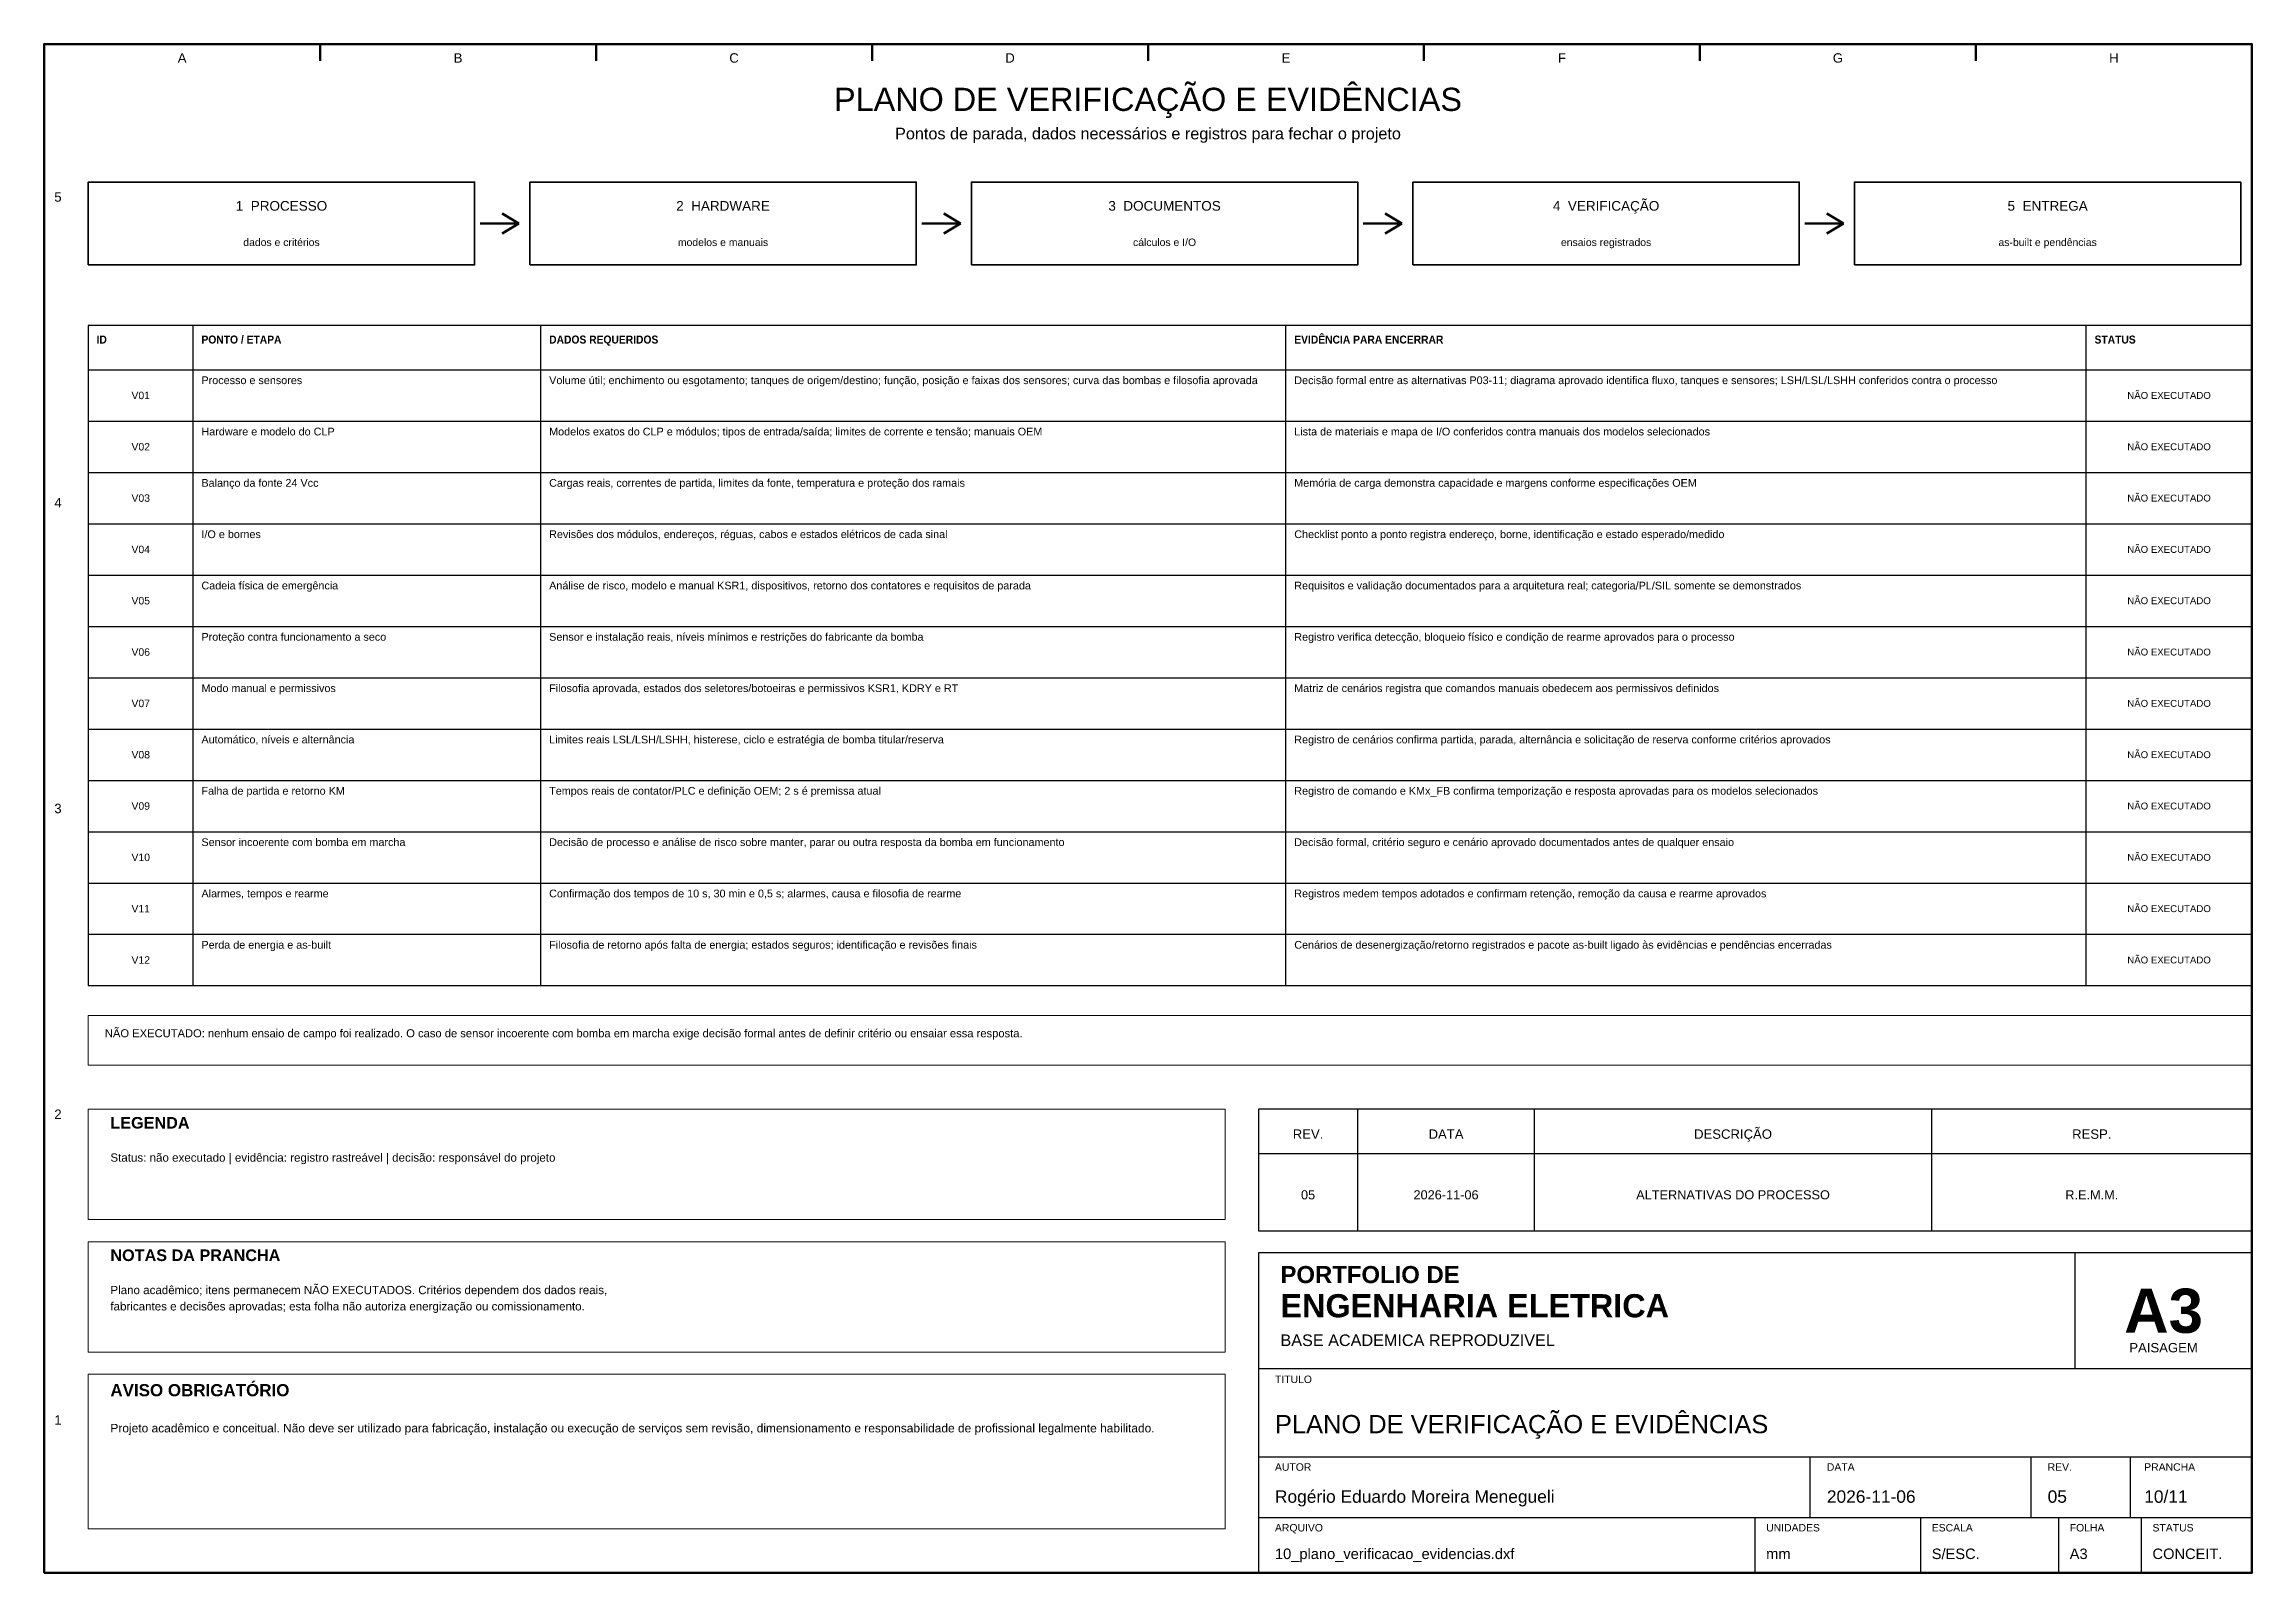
# Model space of a CAD drawing. Header units: millimetres. Extents: x 10 to 410, y 10 to 287.
import ezdxf
from ezdxf.enums import TextEntityAlignment as Align

# ---------------------------------------------------------------- set-up
doc = ezdxf.new("R2010")
doc.units = ezdxf.units.MM
for name, color, linetype, lineweight in [('00_MOLDURA', 7, 'CONTINUOUS', 50), ('01_CARIMBO', 7, 'CONTINUOUS', 25), ('02_TEXTO', 7, 'CONTINUOUS', 18), ('04_EQUIPAMENTOS', 32, 'CONTINUOUS', 35), ('05_POTENCIA', 12, 'CONTINUOUS', 50), ('12_LEGENDA', 7, 'CONTINUOUS', 18), ('13_NOTAS', 7, 'CONTINUOUS', 18)]:
    doc.layers.add(name, color=color, linetype=linetype, lineweight=lineweight)
doc.styles.add('PORTFOLIO_TEXTO', font='arial.ttf')
doc.styles.add('PORTFOLIO_TITULO', font='arialbd.ttf', dxfattribs={"width": 0.92})

# ---------------------------------------------------------------- blocks, each defined once
blk = doc.blocks.new('CARIMBO_A3')
at = {"layer": '01_CARIMBO'}
for p, q in [((148, 37), (148, 58)), ((0, 37), (180, 37)), ((0, 21), (180, 21)), ((100, 10), (100, 21)), ((140, 10), (140, 21)), ((158, 10), (158, 21)), ((0, 10), (180, 10)), ((90, 0), (90, 10)), ((120, 0), (120, 10)), ((145, 0), (145, 10)), ((160, 0), (160, 10))]:
    blk.add_line(p, q, dxfattribs=at)
blk.add_lwpolyline([(0, 0), (180, 0), (180, 58), (0, 58)], close=True, dxfattribs=at)
at = {"layer": '01_CARIMBO', "style": 'PORTFOLIO_TEXTO'}
for s, p in [('TITULO', (3, 34.4)), ('AUTOR', (3, 18.5)), ('DATA', (103, 18.5)), ('REV.', (143, 18.5)), ('PRANCHA', (160.5, 18.5)), ('ARQUIVO', (3, 7.5)), ('UNIDADES', (92, 7.5)), ('ESCALA', (122, 7.5)), ('FOLHA', (147, 7.5)), ('STATUS', (162, 7.5))]:
    blk.add_text(s, height=1.35, dxfattribs=at).set_placement(p)
at = {"layer": '02_TEXTO'}
for s, height, style, p in [('PORTFOLIO DE', 3.1, 'PORTFOLIO_TITULO', (4, 52.5)), ('ENGENHARIA ELETRICA', 4.2, 'PORTFOLIO_TITULO', (4, 46.3)), ('BASE ACADEMICA REPRODUZIVEL', 2.1, 'PORTFOLIO_TEXTO', (4, 41.1))]:
    blk.add_text(s, height=height, dxfattribs=dict(at, style=style)).set_placement(p)
for s, height, style, p in [('A3', 8, 'PORTFOLIO_TITULO', (164, 47.5)), ('PAISAGEM', 1.7, 'PORTFOLIO_TEXTO', (164, 40.8))]:
    blk.add_text(s, height=height, dxfattribs=dict(at, style=style)).set_placement(p, align=Align.MIDDLE_CENTER)
at = {"layer": '02_TEXTO', "style": 'PORTFOLIO_TEXTO'}
for tag, p, height in [('TITULO', (3, 25.3), 3.3), ('AUTOR', (3, 12.7), 2.25), ('DATA', (103, 12.7), 2.25), ('REVISAO', (143, 12.7), 2.25), ('PRANCHA', (160.5, 12.7), 2.25), ('ARQUIVO', (3, 2.5), 1.9), ('UNIDADES', (92, 2.5), 1.9), ('ESCALA', (122, 2.5), 1.9), ('FOLHA', (147, 2.5), 1.9), ('STATUS', (162, 2.5), 1.9)]:
    blk.add_attdef(tag, p, '', height=height, dxfattribs=at)

msp = doc.modelspace()

# ---------------------------------------------------------------- linework, layer by layer
at = {"layer": '00_MOLDURA'}
for p, q in [((60, 287), (60, 284)), ((110, 287), (110, 284)), ((160, 287), (160, 284)), ((210, 287), (210, 284)), ((260, 287), (260, 284)), ((310, 287), (310, 284)), ((360, 287), (360, 284))]:
    msp.add_line(p, q, dxfattribs=at)
msp.add_lwpolyline([(10, 10), (410, 10), (410, 287), (10, 287)], close=True, dxfattribs=at)
at = {"layer": '01_CARIMBO'}
for p, q in [((37, 116.4), (37, 236)), ((100, 116.4), (100, 236)), ((235, 116.4), (235, 236)), ((380, 116.4), (380, 236)), ((18, 228), (410, 228)), ((18, 218.7), (410, 218.7)), ((18, 209.4), (410, 209.4)), ((18, 200.1), (410, 200.1)), ((18, 190.8), (410, 190.8)), ((18, 181.5), (410, 181.5)), ((18, 172.2), (410, 172.2)), ((18, 162.9), (410, 162.9)), ((18, 153.6), (410, 153.6)), ((18, 144.3), (410, 144.3)), ((18, 135), (410, 135)), ((18, 125.7), (410, 125.7)), ((18, 116.4), (410, 116.4)), ((248, 72), (248, 94)), ((280, 72), (280, 94)), ((352, 72), (352, 94)), ((230, 86), (410, 86))]:
    msp.add_line(p, q, dxfattribs=at)
for points in [[(18, 116.4), (410, 116.4), (410, 236), (18, 236)], [(230, 72), (410, 72), (410, 94), (230, 94)]]:
    msp.add_lwpolyline(points, close=True, dxfattribs=at)
at = {"layer": '04_EQUIPAMENTOS'}
for points in [[(18, 247), (88, 247), (88, 262), (18, 262)], [(98, 247), (168, 247), (168, 262), (98, 262)], [(178, 247), (248, 247), (248, 262), (178, 262)], [(258, 247), (328, 247), (328, 262), (258, 262)], [(338, 247), (408, 247), (408, 262), (338, 262)]]:
    msp.add_lwpolyline(points, close=True, dxfattribs=at)
at = {"layer": '05_POTENCIA'}
for p, q in [((96, 254.5), (93, 256.3)), ((176, 254.5), (173, 256.3)), ((256, 254.5), (253, 256.3)), ((336, 254.5), (333, 256.3)), ((89, 254.5), (96, 254.5)), ((96, 254.5), (93, 252.7)), ((169, 254.5), (176, 254.5)), ((176, 254.5), (173, 252.7)), ((249, 254.5), (256, 254.5)), ((256, 254.5), (253, 252.7)), ((329, 254.5), (336, 254.5)), ((336, 254.5), (333, 252.7))]:
    msp.add_line(p, q, dxfattribs=at)
at = {"layer": '12_LEGENDA'}
msp.add_lwpolyline([(18, 74), (224, 74), (224, 94), (18, 94)], close=True, dxfattribs=at)
at = {"layer": '13_NOTAS'}
for points in [[(18, 102), (410, 102), (410, 111), (18, 111)], [(18, 50), (224, 50), (224, 70), (18, 70)], [(18, 18), (224, 18), (224, 46), (18, 46)]]:
    msp.add_lwpolyline(points, close=True, dxfattribs=at)

# ---------------------------------------------------------------- block references
at = {"layer": '01_CARIMBO'}
msp.add_blockref('CARIMBO_A3', (230, 10), dxfattribs=at).add_auto_attribs({'TITULO': 'PLANO DE VERIFICAÇÃO E EVIDÊNCIAS', 'AUTOR': 'Rogério Eduardo Moreira Menegueli', 'DATA': '2026-11-06', 'REVISAO': '05', 'PRANCHA': '10/11', 'ARQUIVO': '10_plano_verificacao_evidencias.dxf', 'UNIDADES': 'mm', 'ESCALA': 'S/ESC.', 'FOLHA': 'A3', 'STATUS': 'CONCEIT.'})

# ---------------------------------------------------------------- texts
at = {"layer": '00_MOLDURA', "style": 'PORTFOLIO_TEXTO'}
for s, p in [('A', (35, 284.5)), ('B', (85, 284.5)), ('C', (135, 284.5)), ('D', (185, 284.5)), ('E', (235, 284.5)), ('F', (285, 284.5)), ('G', (335, 284.5)), ('H', (385, 284.5)), ('5', (12.5, 259.3)), ('4', (12.5, 203.9)), ('3', (12.5, 148.5)), ('2', (12.5, 93.1)), ('1', (12.5, 37.7))]:
    msp.add_text(s, height=1.7, dxfattribs=at).set_placement(p, align=Align.MIDDLE_CENTER)
at = {"layer": '01_CARIMBO', "style": 'PORTFOLIO_TEXTO'}
for s, p in [('REV.', (239, 89.5)), ('DATA', (264, 89.5)), ('DESCRIÇÃO', (316, 89.5)), ('RESP.', (381, 89.5))]:
    msp.add_text(s, height=1.7, dxfattribs=at).set_placement(p, align=Align.MIDDLE_CENTER)
at = {"layer": '01_CARIMBO', "char_height": 1.45, "attachment_point": 1, "line_spacing_factor": 1.18, "style": 'PORTFOLIO_TITULO'}
for s, insert, width in [('ID', (19.5, 234.2), 16), ('PONTO / ETAPA', (38.5, 234.2), 60), ('DADOS REQUERIDOS', (101.5, 234.2), 132), ('EVIDÊNCIA PARA ENCERRAR', (236.5, 234.2), 142), ('STATUS', (381.5, 234.2), 27)]:
    msp.add_mtext(s, dxfattribs=dict(at, insert=insert, width=width))
at = {"layer": '02_TEXTO', "style": 'PORTFOLIO_TEXTO'}
for s, height, p in [('PLANO DE VERIFICAÇÃO E EVIDÊNCIAS', 4.2, (210, 277)), ('Pontos de parada, dados necessários e registros para fechar o projeto', 2.1, (210, 270.8)), ('dados e critérios', 1.35, (53, 251.1)), ('modelos e manuais', 1.35, (133, 251.1)), ('cálculos e I/O', 1.35, (213, 251.1)), ('ensaios registrados', 1.35, (293, 251.1)), ('as-built e pendências', 1.35, (373, 251.1)), ('05', 1.65, (239, 78.5)), ('2026-11-06', 1.65, (264, 78.5)), ('ALTERNATIVAS DO PROCESSO', 1.65, (316, 78.5)), ('R.E.M.M.', 1.65, (381, 78.5))]:
    msp.add_text(s, height=height, dxfattribs=at).set_placement(p, align=Align.MIDDLE_CENTER)
at = {"layer": '02_TEXTO', "char_height": 1.4, "attachment_point": 1, "line_spacing_factor": 1.18, "style": 'PORTFOLIO_TEXTO'}
for s, insert, width in [('Processo e sensores', (38.5, 226.8), 60), ('Volume útil; enchimento ou esgotamento; tanques de origem/destino; função, posição e faixas dos sensores; curva das bombas e filosofia aprovada', (101.5, 226.8), 132), ('Hardware e modelo do CLP', (38.5, 217.5), 60), ('Modelos exatos do CLP e módulos; tipos de entrada/saída; limites de corrente e tensão; manuais OEM', (101.5, 217.5), 132), ('Balanço da fonte 24 Vcc', (38.5, 208.2), 60), ('Cargas reais, correntes de partida, limites da fonte, temperatura e proteção dos ramais', (101.5, 208.2), 132), ('I/O e bornes', (38.5, 198.9), 60), ('Revisões dos módulos, endereços, réguas, cabos e estados elétricos de cada sinal', (101.5, 198.9), 132), ('Cadeia física de emergência', (38.5, 189.6), 60), ('Análise de risco, modelo e manual KSR1, dispositivos, retorno dos contatores e requisitos de parada', (101.5, 189.6), 132), ('Proteção contra funcionamento a seco', (38.5, 180.3), 60), ('Sensor e instalação reais, níveis mínimos e restrições do fabricante da bomba', (101.5, 180.3), 132), ('Modo manual e permissivos', (38.5, 171), 60), ('Filosofia aprovada, estados dos seletores/botoeiras e permissivos KSR1, KDRY e RT', (101.5, 171), 132), ('Automático, níveis e alternância', (38.5, 161.7), 60), ('Limites reais LSL/LSH/LSHH, histerese, ciclo e estratégia de bomba titular/reserva', (101.5, 161.7), 132), ('Falha de partida e retorno KM', (38.5, 152.4), 60), ('Tempos reais de contator/PLC e definição OEM; 2 s é premissa atual', (101.5, 152.4), 132), ('Sensor incoerente com bomba em marcha', (38.5, 143.1), 60), ('Decisão de processo e análise de risco sobre manter, parar ou outra resposta da bomba em funcionamento', (101.5, 143.1), 132), ('Alarmes, tempos e rearme', (38.5, 133.8), 60), ('Confirmação dos tempos de 10 s, 30 min e 0,5 s; alarmes, causa e filosofia de rearme', (101.5, 133.8), 132), ('Perda de energia e as-built', (38.5, 124.5), 60), ('Filosofia de retorno após falta de energia; estados seguros; identificação e revisões finais', (101.5, 124.5), 132)]:
    msp.add_mtext(s, dxfattribs=dict(at, insert=insert, width=width))
at = {"layer": '04_EQUIPAMENTOS', "style": 'PORTFOLIO_TEXTO'}
for s, height, p in [('1  PROCESSO', 1.75, (53, 257.7)), ('2  HARDWARE', 1.75, (133, 257.7)), ('3  DOCUMENTOS', 1.75, (213, 257.7)), ('4  VERIFICAÇÃO', 1.75, (293, 257.7)), ('5  ENTREGA', 1.75, (373, 257.7)), ('V01', 1.35, (27.5, 223.35)), ('V02', 1.35, (27.5, 214.05)), ('V03', 1.35, (27.5, 204.75)), ('V04', 1.35, (27.5, 195.45)), ('V05', 1.35, (27.5, 186.15)), ('V06', 1.35, (27.5, 176.85)), ('V07', 1.35, (27.5, 167.55)), ('V08', 1.35, (27.5, 158.25)), ('V09', 1.35, (27.5, 148.95)), ('V10', 1.35, (27.5, 139.65)), ('V11', 1.35, (27.5, 130.35)), ('V12', 1.35, (27.5, 121.05))]:
    msp.add_text(s, height=height, dxfattribs=at).set_placement(p, align=Align.MIDDLE_CENTER)
at = {"layer": '12_LEGENDA', "style": 'PORTFOLIO_TITULO'}
msp.add_text('LEGENDA', height=2.1, dxfattribs=at).set_placement((22, 90.5))
at = {"layer": '12_LEGENDA', "insert": (22, 86), "char_height": 1.5, "width": 198, "attachment_point": 1, "line_spacing_factor": 1.18, "style": 'PORTFOLIO_TEXTO'}
msp.add_mtext('Status: não executado | evidência: registro rastreável | decisão: responsável do projeto', dxfattribs=at)
at = {"layer": '13_NOTAS', "style": 'PORTFOLIO_TEXTO'}
for p in [(395, 223.35), (395, 214.05), (395, 204.75), (395, 195.45), (395, 186.15), (395, 176.85), (395, 167.55), (395, 158.25), (395, 148.95), (395, 139.65), (395, 130.35), (395, 121.05)]:
    msp.add_text('NÃO EXECUTADO', height=1.25, dxfattribs=at).set_placement(p, align=Align.MIDDLE_CENTER)
at = {"layer": '13_NOTAS', "style": 'PORTFOLIO_TITULO'}
for s, height, p in [('NOTAS DA PRANCHA', 2.1, (22, 66.5)), ('AVISO OBRIGATÓRIO', 2.2, (22, 42))]:
    msp.add_text(s, height=height, dxfattribs=at).set_placement(p)
at = {"layer": '13_NOTAS', "attachment_point": 1, "line_spacing_factor": 1.18, "style": 'PORTFOLIO_TEXTO'}
for s, insert, char_height, width in [('Decisão formal entre as alternativas P03-11; diagrama aprovado identifica fluxo, tanques e sensores; LSH/LSL/LSHH conferidos contra o processo', (236.5, 226.8), 1.4, 142), ('Lista de materiais e mapa de I/O conferidos contra manuais dos modelos selecionados', (236.5, 217.5), 1.4, 142), ('Memória de carga demonstra capacidade e margens conforme especificações OEM', (236.5, 208.2), 1.4, 142), ('Checklist ponto a ponto registra endereço, borne, identificação e estado esperado/medido', (236.5, 198.9), 1.4, 142), ('Requisitos e validação documentados para a arquitetura real; categoria/PL/SIL somente se demonstrados', (236.5, 189.6), 1.4, 142), ('Registro verifica detecção, bloqueio físico e condição de rearme aprovados para o processo', (236.5, 180.3), 1.4, 142), ('Matriz de cenários registra que comandos manuais obedecem aos permissivos definidos', (236.5, 171), 1.4, 142), ('Registro de cenários confirma partida, parada, alternância e solicitação de reserva conforme critérios aprovados', (236.5, 161.7), 1.4, 142), ('Registro de comando e KMx_FB confirma temporização e resposta aprovadas para os modelos selecionados', (236.5, 152.4), 1.4, 142), ('Decisão formal, critério seguro e cenário aprovado documentados antes de qualquer ensaio', (236.5, 143.1), 1.4, 142), ('Registros medem tempos adotados e confirmam retenção, remoção da causa e rearme aprovados', (236.5, 133.8), 1.4, 142), ('Cenários de desenergização/retorno registrados e pacote as-built ligado às evidências e pendências encerradas', (236.5, 124.5), 1.4, 142), ('NÃO EXECUTADO: nenhum ensaio de campo foi realizado. O caso de sensor incoerente com bomba em marcha exige decisão formal antes de definir critério ou ensaiar essa resposta.', (21, 108.5), 1.45, 386), ('Plano acadêmico; itens permanecem NÃO EXECUTADOS. Critérios dependem dos dados reais,\\Pfabricantes e decisões aprovadas; esta folha não autoriza energização ou comissionamento.', (22, 62), 1.5, 198), ('Projeto acadêmico e conceitual. Não deve ser utilizado para fabricação, instalação ou execução de serviços sem revisão, dimensionamento e responsabilidade de profissional legalmente habilitado.', (22, 37), 1.55, 198)]:
    msp.add_mtext(s, dxfattribs=dict(at, insert=insert, char_height=char_height, width=width))

doc.saveas('drawing.dxf')
